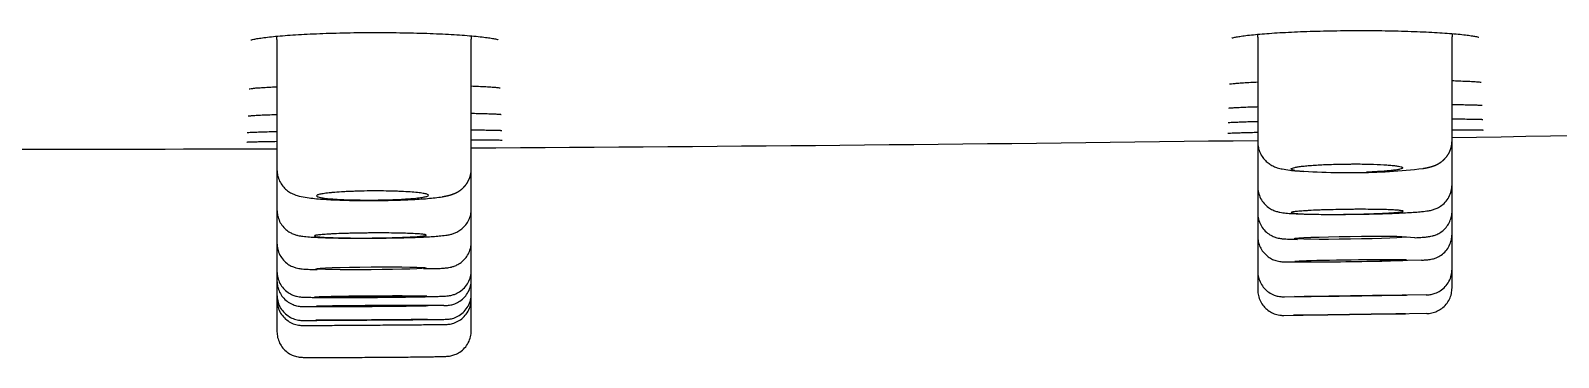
# Model space of a CAD drawing. Header units: millimetres. Extents: x 863 to 5283, y 810 to 2397.
# Drawn here: x 1633.314 to 1636.3, y 1466.092 to 1466.731 of the extents above; entities that cross this region are included whole.
import ezdxf

# ---------------------------------------------------------------- set-up
doc = ezdxf.new("R2010")
doc.units = ezdxf.units.MM
doc.layers.add('Wbudowane', color=175, linetype='Continuous')

# ---------------------------------------------------------------- blocks, each defined once
blk = doc.blocks.new('Z$W@#21058')
for p, q in [((17.6104, 160.8504), (17.6104, 160.5955)), ((17.9901, 160.5971), (17.9901, 160.8508)), ((19.5272, 160.8545), (19.5272, 160.6494)), ((19.907, 160.6522), (19.907, 160.8555)), ((19.5272, 160.6494), (19.5272, 160.5626)), ((19.907, 160.5661), (19.907, 160.6522)), ((17.6104, 160.5955), (17.6104, 160.5168)), ((17.9901, 160.5187), (17.9901, 160.5971)), ((19.5272, 160.5626), (19.5272, 160.511)), ((19.907, 160.5148), (19.907, 160.5661)), ((17.6104, 160.5168), (17.6104, 160.452)), ((17.9901, 160.4541), (17.9901, 160.5187)), ((19.5272, 160.511), (19.5272, 160.4657)), ((19.907, 160.5146), (19.907, 160.5148)), ((19.907, 160.4694), (19.907, 160.5145)), ((17.6104, 160.452), (17.6104, 160.3966)), ((17.9901, 160.3988), (17.9901, 160.4541)), ((19.5272, 160.4657), (19.5272, 160.397)), ((19.8346, 160.4625), (19.8175, 160.4638)), ((19.907, 160.4008), (19.907, 160.4694)), ((17.6104, 160.3966), (17.6104, 160.3781)), ((17.9901, 160.3799), (17.9901, 160.3988)), ((19.5272, 160.397), (19.5272, 160.3606)), ((19.588, 160.415), (19.6424, 160.4152)), ((19.8472, 160.4186), (19.7658, 160.4168)), ((19.907, 160.3643), (19.907, 160.4008)), ((17.6104, 160.3781), (17.6104, 160.3508)), ((17.9901, 160.3529), (17.9901, 160.3799)), ((19.907, 160.3643), (19.907, 160.3643)), ((17.6104, 160.3508), (17.6104, 160.3409)), ((17.6104, 160.3409), (17.6104, 160.2787)), ((17.9362, 160.3297), (17.8931, 160.33)), ((17.9901, 160.3429), (17.9901, 160.3529)), ((17.9901, 160.2805), (17.9901, 160.3429)), ((19.5793, 160.3469), (19.5994, 160.3472)), ((19.8563, 160.3506), (19.7832, 160.3492)), ((17.6632, 160.3279), (17.6871, 160.3282)), ((19.578, 160.3106), (19.5974, 160.3108)), ((19.8575, 160.3143), (19.7893, 160.3132))]:
    blk.add_line(p, q)
for centre, radius, start, end in [((17.511, 160.8504), 0.0994, 359.9936, 3.5775), ((18.0895, 160.8508), 0.0994, 176.2816, 180.0076), ((18.051, 160.8649), 0.0175, 237.2614, 240.0002), ((19.4278, 160.8545), 0.0994, 359.995, 3.372), ((20.0064, 160.8556), 0.0994, 176.4873, 180.0059), ((19.9681, 160.8698), 0.0176, 238.0096, 240.8231), ((16.9594, 349.0588), 188.4234, 270.896343, 271.363818), ((16.9594, 349.0588), 188.4234, 269.843022, 270.197949), ((16.9594, 349.0588), 188.4234, 270.313427, 270.780857), ((19.6993, 161.8324), 1.2425, 265.4164, 271.8644), ((19.7235, 161.6266), 1.0365, 269.7377, 277.023)]:
    blk.add_arc(centre, radius, start, end)
for centre, major_axis, ratio in [((19.7082, 160.4624), (0.1093, 0.0015), 0.025085), ((17.7942, 160.4026), (0.1076, 0.0008), 0.025351), ((17.7937, 160.3475), (0.1093, 0.0008), 0.013646), ((19.7087, 160.3487), (0.1093, 0.0015), 0.00652), ((17.7953, 160.3018), (0.1093, 0.0008), 0.0017), ((19.7067, 160.3123), (0.1093, 0.0015), 0.001773)]:
    blk.add_ellipse(centre, major_axis=major_axis, ratio=ratio)
for centre, major_axis, ratio, start_param, end_param in [((19.7095, 160.4173), (0.1095, 0.0015), 0.013794, 0.785181, 3.929148), ((19.7096, 160.4173), (-0.1093, -0.0015), 0.013602, 0.78521, 3.926802), ((17.7965, 160.329), (0.1093, 0.0008), 0.006386, 0.785351, 3.926944), ((17.7965, 160.329), (-0.1093, -0.0007), 0.007367, 0.785351, 3.926944)]:
    blk.add_ellipse(centre, major_axis=major_axis, ratio=ratio, start_param=start_param, end_param=end_param)
for points, knots in [([(19.4766, 160.8529), (19.4766, 160.8529), (19.4773, 160.8532), (19.4806, 160.8541), (19.4874, 160.8555), (19.4976, 160.8571), (19.5107, 160.8587), (19.5265, 160.8603), (19.5447, 160.8618), (19.565, 160.8632), (19.5872, 160.8644), (19.6109, 160.8655), (19.636, 160.8664), (19.662, 160.867), (19.6887, 160.8675), (19.7157, 160.8677), (19.7428, 160.8677), (19.7696, 160.8674), (19.7958, 160.867), (19.821, 160.8663), (19.845, 160.8654), (19.8675, 160.8643), (19.8881, 160.8631), (19.9067, 160.8617), (19.923, 160.8603), (19.9366, 160.8587), (19.9473, 160.8572), (19.9549, 160.8558), (19.9577, 160.855), (19.9587, 160.8547)], [0, 0, 0, 0, 0.016585, 0.046648, 0.081277, 0.118213, 0.156185, 0.19462, 0.2334, 0.272304, 0.311296, 0.350268, 0.389383, 0.428416, 0.467489, 0.506577, 0.545625, 0.584686, 0.623774, 0.662845, 0.701803, 0.740853, 0.779775, 0.818566, 0.857159, 0.895286, 0.932607, 0.968077, 1, 1, 1, 1]), ([(17.5598, 160.849), (17.5598, 160.849), (17.5608, 160.8495), (17.5652, 160.8506), (17.5732, 160.8522), (17.5846, 160.8539), (17.5991, 160.8555), (17.6163, 160.8572), (17.6359, 160.8587), (17.6577, 160.86), (17.6814, 160.8612), (17.7065, 160.8622), (17.7329, 160.863), (17.7602, 160.8635), (17.7879, 160.8638), (17.8158, 160.8638), (17.8436, 160.8636), (17.8708, 160.8631), (17.8971, 160.8624), (17.9222, 160.8615), (17.9458, 160.8604), (17.9674, 160.859), (17.987, 160.8576), (18.004, 160.856), (18.0184, 160.8543), (18.0295, 160.8527), (18.0375, 160.8512), (18.0405, 160.8504), (18.0414, 160.85)], [0, 0, 0, 0, 0.023077, 0.055264, 0.091746, 0.130146, 0.169538, 0.209248, 0.249332, 0.2895, 0.32968, 0.369962, 0.41025, 0.450545, 0.490789, 0.53111, 0.571377, 0.611685, 0.651992, 0.692194, 0.732461, 0.772624, 0.812657, 0.852449, 0.891862, 0.930333, 0.966965, 1, 1, 1, 1]), ([(17.5558, 160.7536), (17.5558, 160.7536), (17.5559, 160.7536), (17.5574, 160.7539), (17.5626, 160.7546), (17.5713, 160.7555), (17.5832, 160.7563), (17.5966, 160.7571), (17.6062, 160.7576), (17.6104, 160.7578)], [0, 0, 0, 0, 0.0042478, 0.136892, 0.3039807, 0.4863131, 0.6747588, 0.8658183, 1, 1, 1, 1]), ([(17.9901, 160.7592), (17.9951, 160.7591), (18.0054, 160.7586), (18.0193, 160.7579), (18.0311, 160.7572), (18.0399, 160.7564), (18.0434, 160.7559), (18.0447, 160.7557)], [0, 0, 0, 0, 0.17699, 0.393787, 0.607328, 0.815028, 1, 1, 1, 1]), ([(18.0447, 160.7557), (18.0448, 160.7557), (18.0449, 160.7557), (18.0451, 160.7557), (18.0454, 160.7556), (18.0456, 160.7556), (18.0457, 160.7556), (18.0459, 160.7555), (18.046, 160.7555), (18.0461, 160.7555), (18.0462, 160.7555), (18.0463, 160.7554), (18.0463, 160.7554), (18.0464, 160.7554), (18.0464, 160.7554), (18.0464, 160.7554), (18.0464, 160.7554)], [0, 0, 0, 0, 0.057603, 0.14551, 0.231987, 0.316796, 0.399862, 0.481114, 0.560486, 0.637915, 0.713345, 0.786731, 0.858034, 0.927228, 0.994295, 1, 1, 1, 1]), ([(19.4725, 160.763), (19.4725, 160.763), (19.4738, 160.7633), (19.4787, 160.7639), (19.4872, 160.7647), (19.4989, 160.7656), (19.5125, 160.7664), (19.5226, 160.7668), (19.5272, 160.7671)], [0, 0, 0, 0, 0.124713, 0.29005, 0.471801, 0.65981, 0.850404, 1, 1, 1, 1]), ([(19.907, 160.7697), (19.9117, 160.7696), (19.922, 160.7692), (19.9359, 160.7686), (19.948, 160.768), (19.957, 160.7673), (19.9607, 160.7669), (19.9621, 160.7667)], [0, 0, 0, 0, 0.169486, 0.386112, 0.599749, 0.808444, 1, 1, 1, 1]), ([(19.9621, 160.7667), (19.9622, 160.7667), (19.9623, 160.7667), (19.9626, 160.7666), (19.9628, 160.7666), (19.963, 160.7666), (19.9632, 160.7665), (19.9634, 160.7665), (19.9635, 160.7665), (19.9636, 160.7665), (19.9637, 160.7665), (19.9638, 160.7664), (19.9639, 160.7664), (19.9639, 160.7664), (19.9639, 160.7664), (19.9639, 160.7664), (19.9639, 160.7664)], [0, 0, 0, 0, 0.054816, 0.139825, 0.223496, 0.305595, 0.386042, 0.46476, 0.541674, 0.616715, 0.689818, 0.760927, 0.829994, 0.896983, 0.961868, 1, 1, 1, 1]), ([(19.4705, 160.7159), (19.4705, 160.7159), (19.4711, 160.716), (19.4741, 160.7164), (19.4808, 160.7168), (19.4908, 160.7174), (19.5036, 160.718), (19.5162, 160.7184), (19.5246, 160.7187), (19.5272, 160.7188)], [0, 0, 0, 0, 0.060237, 0.208984, 0.379483, 0.556977, 0.73713, 0.918127, 1, 1, 1, 1]), ([(19.907, 160.723), (19.9121, 160.7229), (19.9226, 160.7228), (19.9367, 160.7226), (19.9488, 160.7223), (19.958, 160.722), (19.9618, 160.7218), (19.9635, 160.7217)], [0, 0, 0, 0, 0.180561, 0.392312, 0.602083, 0.809045, 1, 1, 1, 1]), ([(19.9635, 160.7217), (19.9635, 160.7216), (19.9637, 160.7216), (19.964, 160.7216), (19.9643, 160.7216), (19.9646, 160.7216), (19.9648, 160.7216), (19.965, 160.7215), (19.9652, 160.7215), (19.9654, 160.7215), (19.9656, 160.7215), (19.9657, 160.7215), (19.9658, 160.7215), (19.9659, 160.7214), (19.966, 160.7214), (19.966, 160.7214), (19.9661, 160.7214), (19.9661, 160.7214), (19.9661, 160.7214)], [0, 0, 0, 0, 0.044175, 0.117748, 0.190417, 0.26199, 0.332379, 0.401492, 0.469233, 0.535503, 0.600202, 0.663229, 0.724491, 0.783897, 0.841368, 0.896837, 0.950251, 1, 1, 1, 1]), ([(17.5539, 160.7006), (17.5539, 160.7006), (17.5548, 160.7007), (17.5588, 160.7011), (17.5667, 160.7017), (17.5779, 160.7023), (17.592, 160.7029), (17.6036, 160.7033), (17.61, 160.7035), (17.6104, 160.7035)], [0, 0, 0, 0, 0.090748, 0.250992, 0.42943, 0.614192, 0.801261, 0.988885, 1, 1, 1, 1]), ([(17.9901, 160.7058), (17.9944, 160.7058), (18.0043, 160.7056), (18.0183, 160.7052), (18.0308, 160.7048), (18.0404, 160.7043), (18.0444, 160.7041), (18.0461, 160.7039)], [0, 0, 0, 0, 0.150978, 0.369953, 0.586709, 0.800162, 1, 1, 1, 1]), ([(18.0461, 160.7039), (18.0461, 160.7039), (18.0463, 160.7039), (18.0466, 160.7039), (18.0468, 160.7038), (18.0471, 160.7038), (18.0473, 160.7038), (18.0475, 160.7038), (18.0477, 160.7037), (18.0479, 160.7037), (18.048, 160.7037), (18.0482, 160.7037), (18.0483, 160.7037), (18.0483, 160.7037), (18.0484, 160.7036), (18.0484, 160.7036), (18.0484, 160.7036), (18.0484, 160.7036), (18.0484, 160.7036)], [0, 0, 0, 0, 0.0467492, 0.1231415, 0.198513, 0.2726564, 0.3454843, 0.4169066, 0.4868309, 0.5551644, 0.6218157, 0.686697, 0.7497263, 0.81083, 0.8699453, 0.927022, 0.9820246, 1, 1, 1, 1]), ([(19.4694, 160.6877), (19.4694, 160.6877), (19.4698, 160.6877), (19.4723, 160.688), (19.4785, 160.6883), (19.488, 160.6887), (19.5004, 160.6892), (19.5138, 160.6896), (19.5233, 160.6899), (19.5272, 160.69)], [0, 0, 0, 0, 0.0397804, 0.1836325, 0.3522362, 0.5274606, 0.7049298, 0.8832276, 1, 1, 1, 1]), ([(19.907, 160.6947), (19.9117, 160.6947), (19.922, 160.6947), (19.9361, 160.6946), (19.9484, 160.6945), (19.9581, 160.6943), (19.9622, 160.6941), (19.964, 160.694)], [0, 0, 0, 0, 0.166236, 0.379355, 0.59078, 0.800366, 1, 1, 1, 1]), ([(19.964, 160.694), (19.964, 160.694), (19.9642, 160.694), (19.9645, 160.694), (19.9648, 160.694), (19.9651, 160.694), (19.9654, 160.694), (19.9657, 160.6939), (19.9659, 160.6939), (19.9661, 160.6939), (19.9663, 160.6939), (19.9665, 160.6939), (19.9666, 160.6939), (19.9667, 160.6939), (19.9668, 160.6939), (19.9669, 160.6939), (19.967, 160.6938), (19.967, 160.6938), (19.967, 160.6938), (19.967, 160.6938), (19.967, 160.6938)], [0, 0, 0, 0, 0.040086, 0.108981, 0.177172, 0.244498, 0.31088, 0.376228, 0.440446, 0.503428, 0.565065, 0.625242, 0.683842, 0.740749, 0.795853, 0.849052, 0.900256, 0.949393, 0.996412, 1, 1, 1, 1]), ([(17.5524, 160.6682), (17.5524, 160.6682), (17.5528, 160.6682), (17.5552, 160.6684), (17.5614, 160.6688), (17.5709, 160.6692), (17.5833, 160.6696), (17.5968, 160.6699), (17.6064, 160.6702), (17.6104, 160.6703)], [0, 0, 0, 0, 0.036989, 0.179963, 0.348392, 0.52391, 0.7018, 0.880553, 1, 1, 1, 1]), ([(17.9901, 160.6734), (17.995, 160.6733), (18.0055, 160.6733), (18.0196, 160.6731), (18.0319, 160.6729), (18.0412, 160.6727), (18.0452, 160.6725), (18.0469, 160.6725)], [0, 0, 0, 0, 0.172284, 0.386537, 0.599145, 0.80979, 1, 1, 1, 1]), ([(18.0469, 160.6725), (18.047, 160.6725), (18.0472, 160.6724), (18.0475, 160.6724), (18.0478, 160.6724), (18.0481, 160.6724), (18.0484, 160.6724), (18.0486, 160.6724), (18.0489, 160.6723), (18.0491, 160.6723), (18.0493, 160.6723), (18.0494, 160.6723), (18.0496, 160.6723), (18.0497, 160.6723), (18.0498, 160.6723), (18.0499, 160.6723), (18.0499, 160.6723), (18.05, 160.6723), (18.05, 160.6723), (18.05, 160.6723), (18.05, 160.6723)], [0, 0, 0, 0, 0.039766, 0.108257, 0.176058, 0.243015, 0.309045, 0.374062, 0.437969, 0.500662, 0.562032, 0.621961, 0.680335, 0.737034, 0.791947, 0.844968, 0.896008, 0.944989, 0.991857, 1, 1, 1, 1]), ([(19.4686, 160.6669), (19.4686, 160.6669), (19.4689, 160.6669), (19.4712, 160.6671), (19.4772, 160.6673), (19.4864, 160.6677), (19.4987, 160.668), (19.5125, 160.6684), (19.5226, 160.6686), (19.5272, 160.6687)], [0, 0, 0, 0, 0.0301169, 0.1723904, 0.3398148, 0.5133733, 0.6887651, 0.8648678, 1, 1, 1, 1]), ([(19.907, 160.6734), (19.9116, 160.6735), (19.9219, 160.6735), (19.936, 160.6735), (19.9485, 160.6734), (19.9584, 160.6734), (19.9625, 160.6733), (19.9644, 160.6732)], [0, 0, 0, 0, 0.161424, 0.375465, 0.588229, 0.799892, 1, 1, 1, 1]), ([(19.9644, 160.6732), (19.9645, 160.6732), (19.9647, 160.6732), (19.965, 160.6732), (19.9653, 160.6732), (19.9657, 160.6732), (19.966, 160.6732), (19.9663, 160.6732), (19.9665, 160.6732), (19.9668, 160.6732), (19.967, 160.6732), (19.9672, 160.6732), (19.9674, 160.6731), (19.9675, 160.6731), (19.9676, 160.6731), (19.9678, 160.6731), (19.9678, 160.6731), (19.9679, 160.6731), (19.9679, 160.6731), (19.968, 160.6731), (19.968, 160.6731), (19.968, 160.6731)], [0, 0, 0, 0, 0.035839, 0.099497, 0.162665, 0.225232, 0.287132, 0.348291, 0.408623, 0.468031, 0.526407, 0.583632, 0.639574, 0.694094, 0.747049, 0.798292, 0.847683, 0.895091, 0.940406, 0.979142, 1, 1, 1, 1]), ([(17.5512, 160.6495), (17.5512, 160.6495), (17.5515, 160.6496), (17.5534, 160.6497), (17.5592, 160.6499), (17.5682, 160.6502), (17.5803, 160.6504), (17.5944, 160.6507), (17.6051, 160.6509), (17.6104, 160.651)], [0, 0, 0, 0, 0.020126, 0.158688, 0.325593, 0.498368, 0.672937, 0.848208, 1, 1, 1, 1]), ([(17.9901, 160.654), (17.9946, 160.654), (18.0048, 160.654), (18.0189, 160.6539), (18.0315, 160.6538), (18.0413, 160.6537), (18.0454, 160.6536), (18.0473, 160.6535)], [0, 0, 0, 0, 0.157649, 0.373346, 0.587718, 0.800962, 1, 1, 1, 1]), ([(18.0473, 160.6535), (18.0474, 160.6535), (18.0476, 160.6535), (18.0479, 160.6535), (18.0482, 160.6535), (18.0486, 160.6535), (18.0489, 160.6535), (18.0492, 160.6535), (18.0494, 160.6535), (18.0497, 160.6535), (18.0499, 160.6534), (18.0501, 160.6534), (18.0502, 160.6534), (18.0504, 160.6534), (18.0505, 160.6534), (18.0506, 160.6534), (18.0507, 160.6534), (18.0508, 160.6534), (18.0508, 160.6534), (18.0508, 160.6534), (18.0508, 160.6534), (18.0508, 160.6534)], [0, 0, 0, 0, 0.0359663, 0.0997882, 0.1631147, 0.2258319, 0.2878741, 0.3491661, 0.4096219, 0.4691443, 0.5276246, 0.5849428, 0.6409685, 0.6955634, 0.7485838, 0.7998857, 0.8493298, 0.8967886, 0.9421522, 0.9809384, 1, 1, 1, 1]), ([(19.5272, 160.6494), (19.5273, 160.6454), (19.528, 160.6388), (19.5315, 160.6281), (19.5368, 160.6191), (19.5437, 160.6115), (19.5511, 160.6059), (19.5587, 160.6018), (19.5668, 160.5988), (19.5768, 160.5964), (19.5882, 160.5946), (19.6027, 160.5932), (19.6113, 160.5925), (19.6166, 160.5922)], [0, 0, 0, 0, 0.068645, 0.136683, 0.204336, 0.270572, 0.334118, 0.396475, 0.468721, 0.580916, 0.75153, 0.880639, 1, 1, 1, 1]), ([(19.8502, 160.5979), (19.8504, 160.5979), (19.8509, 160.598), (19.852, 160.5982), (19.8532, 160.5984), (19.8545, 160.5986), (19.8558, 160.5989), (19.8572, 160.5991), (19.8586, 160.5994), (19.86, 160.5997), (19.8612, 160.6), (19.8624, 160.6003), (19.8634, 160.6006), (19.8644, 160.6008), (19.8652, 160.6011), (19.866, 160.6013), (19.8668, 160.6015), (19.8675, 160.6017), (19.8683, 160.602), (19.8689, 160.6022), (19.8696, 160.6024), (19.8703, 160.6027), (19.8711, 160.6029), (19.8718, 160.6032), (19.8725, 160.6035), (19.8731, 160.6037), (19.8738, 160.604), (19.8745, 160.6043), (19.8751, 160.6046), (19.8757, 160.6048), (19.8763, 160.6051), (19.8768, 160.6054), (19.8774, 160.6057), (19.8781, 160.606), (19.8787, 160.6063), (19.8794, 160.6067), (19.88, 160.607), (19.8807, 160.6074), (19.8813, 160.6078), (19.882, 160.6082), (19.8826, 160.6086), (19.8833, 160.609), (19.8839, 160.6094), (19.8846, 160.6099), (19.8852, 160.6103), (19.8859, 160.6108), (19.8865, 160.6113), (19.8872, 160.6118), (19.8878, 160.6123), (19.8885, 160.6129), (19.8891, 160.6134), (19.8898, 160.614), (19.8904, 160.6146), (19.8911, 160.6152), (19.8917, 160.6158), (19.8923, 160.6164), (19.893, 160.6171), (19.8936, 160.6177), (19.8942, 160.6184), (19.8948, 160.6191), (19.8954, 160.6198), (19.896, 160.6205), (19.8965, 160.6213), (19.8971, 160.622), (19.8977, 160.6228), (19.8982, 160.6236), (19.8987, 160.6244), (19.8992, 160.6252), (19.8997, 160.626), (19.9002, 160.6268), (19.9007, 160.6277), (19.9011, 160.6285), (19.9016, 160.6294), (19.902, 160.6302), (19.9024, 160.6311), (19.9028, 160.632), (19.9032, 160.6329), (19.9035, 160.6338), (19.9039, 160.6347), (19.9042, 160.6356), (19.9045, 160.6365), (19.9048, 160.6374), (19.9051, 160.6383), (19.9053, 160.6393), (19.9056, 160.6402), (19.9058, 160.6412), (19.906, 160.6421), (19.9062, 160.643), (19.9063, 160.644), (19.9065, 160.6449), (19.9066, 160.6459), (19.9067, 160.6469), (19.9068, 160.6478), (19.9069, 160.6488), (19.9069, 160.6497), (19.907, 160.6507), (19.907, 160.6515), (19.907, 160.652), (19.907, 160.6522)], [0, 0, 0, 0, 0.007981, 0.028382, 0.049226, 0.070933, 0.093708, 0.117783, 0.143282, 0.16707, 0.188634, 0.208077, 0.225769, 0.242041, 0.257153, 0.269759, 0.282837, 0.29492, 0.306447, 0.317492, 0.328113, 0.339498, 0.350466, 0.361048, 0.371296, 0.38125, 0.390948, 0.400422, 0.4097, 0.418807, 0.425408, 0.432083, 0.441023, 0.449855, 0.458563, 0.467166, 0.47568, 0.484123, 0.492507, 0.500847, 0.509154, 0.517438, 0.525711, 0.533979, 0.542251, 0.550532, 0.558828, 0.567144, 0.575484, 0.583852, 0.592251, 0.600682, 0.609146, 0.617645, 0.626177, 0.634741, 0.643337, 0.651932, 0.660763, 0.669496, 0.67825, 0.687024, 0.695816, 0.704623, 0.713443, 0.722273, 0.73111, 0.739954, 0.748802, 0.757652, 0.766503, 0.775354, 0.784204, 0.793052, 0.801896, 0.810737, 0.819573, 0.828404, 0.83723, 0.84605, 0.854864, 0.863672, 0.872474, 0.881268, 0.890056, 0.898838, 0.907613, 0.916381, 0.925142, 0.933897, 0.942645, 0.951387, 0.960122, 0.968851, 0.977573, 0.98629, 0.995, 1, 1, 1, 1]), ([(19.6, 160.5939), (19.596, 160.5946), (19.5936, 160.5954), (19.5925, 160.5964), (19.5924, 160.5966), (19.5924, 160.5971), (19.5925, 160.5973), (19.593, 160.5979), (19.5938, 160.5983), (19.5961, 160.5992), (19.5976, 160.5996), (19.6015, 160.6004), (19.6037, 160.6008), (19.6077, 160.6014), (19.6091, 160.6016), (19.6121, 160.602), (19.6136, 160.6022), (19.6186, 160.6027), (19.6258, 160.6035), (19.6341, 160.6041), (19.6408, 160.6045), (19.643, 160.6047), (19.6477, 160.6049), (19.65, 160.6051), (19.6572, 160.6054), (19.6622, 160.6056), (19.6724, 160.606), (19.6777, 160.6062), (19.6884, 160.6064), (19.6937, 160.6065), (19.7018, 160.6066), (19.7045, 160.6066), (19.7099, 160.6066), (19.7126, 160.6067), (19.7261, 160.6067), (19.7364, 160.6065), (19.7563, 160.606), (19.7654, 160.6056), (19.7756, 160.605), (19.7776, 160.6049), (19.7814, 160.6046), (19.7832, 160.6045), (19.7885, 160.6041), (19.7916, 160.6038), (19.7973, 160.6031), (19.7999, 160.6027), (19.8042, 160.602), (19.806, 160.6016), (19.808, 160.6011), (19.8086, 160.6009), (19.8097, 160.6005), (19.8101, 160.6003), (19.811, 160.5996), (19.8114, 160.5988), (19.8103, 160.598), (19.8083, 160.5972), (19.807, 160.5967), (19.8035, 160.5959), (19.8014, 160.5955), (19.7965, 160.5948), (19.7936, 160.5944), (19.7873, 160.5937), (19.7839, 160.5933), (19.7782, 160.5928), (19.7763, 160.5927), (19.7722, 160.5923), (19.7701, 160.5922), (19.7594, 160.5915), (19.75, 160.591), (19.7397, 160.5906)], [0, 0, 0, 0, 0.0625, 0.0625, 0.078125, 0.078125, 0.09375, 0.09375, 0.125, 0.125, 0.15625, 0.15625, 0.1875, 0.1875, 0.203125, 0.203125, 0.21875, 0.21875, 0.25, 0.28125, 0.28125, 0.296875, 0.296875, 0.3125, 0.3125, 0.34375, 0.34375, 0.375, 0.375, 0.40625, 0.40625, 0.421875, 0.421875, 0.4375, 0.4375, 0.5, 0.5, 0.5625, 0.5625, 0.578125, 0.578125, 0.59375, 0.59375, 0.625, 0.625, 0.65625, 0.65625, 0.6875, 0.6875, 0.703125, 0.703125, 0.71875, 0.71875, 0.75, 0.78125, 0.78125, 0.8125, 0.8125, 0.84375, 0.84375, 0.875, 0.875, 0.90625, 0.90625, 0.921875, 0.921875, 0.9375, 0.9375, 1, 1, 1, 1]), ([(17.6104, 160.5955), (17.6104, 160.5913), (17.6113, 160.5842), (17.6152, 160.5727), (17.6214, 160.5633), (17.6291, 160.5555), (17.6373, 160.5501), (17.646, 160.5461), (17.6564, 160.543), (17.6681, 160.5409), (17.6832, 160.5391), (17.6987, 160.5378), (17.7153, 160.5368), (17.7332, 160.536), (17.7521, 160.5355), (17.7718, 160.5352), (17.792, 160.5351), (17.8124, 160.5352), (17.8325, 160.5356), (17.8521, 160.5361), (17.8708, 160.5369), (17.8885, 160.5379), (17.9047, 160.5391), (17.9204, 160.5407), (17.9286, 160.5418), (17.9334, 160.5426)], [0, 0, 0, 0, 0.027353, 0.055113, 0.082676, 0.109486, 0.135275, 0.162729, 0.199635, 0.268336, 0.323079, 0.373284, 0.421875, 0.469499, 0.516635, 0.563558, 0.610241, 0.656976, 0.703708, 0.750605, 0.797804, 0.84545, 0.893999, 0.944408, 1, 1, 1, 1]), ([(17.9334, 160.5426), (17.9336, 160.5426), (17.9342, 160.5427), (17.9352, 160.5429), (17.9365, 160.5431), (17.9378, 160.5434), (17.9392, 160.5437), (17.9406, 160.5439), (17.942, 160.5442), (17.9434, 160.5446), (17.9446, 160.5448), (17.9457, 160.5451), (17.9467, 160.5454), (17.9477, 160.5456), (17.9485, 160.5459), (17.9493, 160.5461), (17.9501, 160.5463), (17.9508, 160.5466), (17.9515, 160.5468), (17.9522, 160.547), (17.9529, 160.5473), (17.9536, 160.5475), (17.9544, 160.5478), (17.9551, 160.5481), (17.9558, 160.5483), (17.9565, 160.5486), (17.9571, 160.5489), (17.9578, 160.5492), (17.9585, 160.5495), (17.9591, 160.5498), (17.9597, 160.55), (17.9603, 160.5503), (17.9609, 160.5506), (17.9616, 160.551), (17.9622, 160.5513), (17.9629, 160.5517), (17.9635, 160.5521), (17.9642, 160.5525), (17.9649, 160.5528), (17.9655, 160.5532), (17.9662, 160.5537), (17.9668, 160.5541), (17.9675, 160.5545), (17.9681, 160.555), (17.9688, 160.5555), (17.9695, 160.556), (17.9701, 160.5565), (17.9708, 160.557), (17.9714, 160.5575), (17.9721, 160.5581), (17.9727, 160.5586), (17.9733, 160.5592), (17.974, 160.5598), (17.9746, 160.5604), (17.9753, 160.561), (17.9759, 160.5617), (17.9765, 160.5623), (17.9771, 160.563), (17.9777, 160.5637), (17.9783, 160.5644), (17.9789, 160.5651), (17.9795, 160.5658), (17.98, 160.5666), (17.9806, 160.5673), (17.9811, 160.5681), (17.9817, 160.5689), (17.9822, 160.5697), (17.9827, 160.5705), (17.9832, 160.5713), (17.9836, 160.5722), (17.9841, 160.573), (17.9846, 160.5739), (17.985, 160.5747), (17.9854, 160.5756), (17.9858, 160.5765), (17.9862, 160.5774), (17.9865, 160.5783), (17.9869, 160.5792), (17.9872, 160.5801), (17.9875, 160.581), (17.9878, 160.5819), (17.9881, 160.5828), (17.9884, 160.5838), (17.9886, 160.5847), (17.9888, 160.5856), (17.989, 160.5866), (17.9892, 160.5875), (17.9894, 160.5885), (17.9896, 160.5894), (17.9897, 160.5904), (17.9898, 160.5913), (17.9899, 160.5923), (17.99, 160.5932), (17.9901, 160.5942), (17.9901, 160.5952), (17.9901, 160.5961), (17.9901, 160.5968), (17.9901, 160.5971), (17.9901, 160.5971)], [0, 0, 0, 0, 0.00802, 0.028739, 0.049923, 0.072005, 0.095177, 0.119623, 0.145322, 0.168325, 0.189231, 0.208214, 0.225598, 0.241668, 0.256654, 0.269102, 0.280698, 0.292756, 0.304382, 0.315532, 0.326266, 0.33777, 0.348862, 0.359574, 0.369955, 0.380045, 0.38988, 0.399493, 0.40891, 0.418157, 0.425461, 0.432795, 0.441886, 0.45086, 0.45971, 0.468453, 0.477108, 0.485688, 0.494209, 0.502683, 0.511122, 0.519536, 0.527934, 0.536326, 0.544719, 0.553116, 0.561524, 0.569949, 0.578393, 0.586861, 0.595355, 0.603877, 0.612428, 0.621008, 0.629617, 0.638254, 0.646919, 0.655609, 0.664164, 0.672951, 0.681761, 0.690589, 0.699433, 0.708289, 0.717155, 0.726031, 0.734912, 0.743798, 0.752687, 0.761578, 0.770469, 0.779359, 0.788246, 0.797131, 0.806013, 0.81489, 0.823762, 0.832629, 0.84149, 0.850346, 0.859195, 0.868037, 0.876873, 0.885702, 0.894525, 0.903341, 0.91215, 0.920952, 0.929748, 0.938537, 0.94732, 0.956096, 0.964865, 0.973629, 0.982386, 0.991137, 0.999882, 1, 1, 1, 1]), ([(17.6878, 160.5443), (17.6878, 160.5449), (17.6885, 160.5454), (17.6906, 160.5463), (17.6914, 160.5466), (17.6935, 160.5472), (17.6947, 160.5475), (17.6988, 160.5483), (17.7022, 160.5488), (17.7081, 160.5496), (17.7102, 160.5499), (17.7148, 160.5504), (17.7172, 160.5506), (17.7248, 160.5513), (17.7303, 160.5517), (17.7392, 160.5522), (17.7423, 160.5524), (17.7486, 160.5527), (17.7551, 160.553), (17.7618, 160.5532), (17.7686, 160.5534), (17.7722, 160.5535), (17.7828, 160.5538), (17.7899, 160.5539), (17.8006, 160.5539), (17.8042, 160.5539), (17.8113, 160.5539), (17.8149, 160.5539), (17.8255, 160.5538), (17.8323, 160.5536), (17.8422, 160.5533), (17.8455, 160.5532), (17.8518, 160.553), (17.8549, 160.5528), (17.8638, 160.5524), (17.8693, 160.552), (17.8795, 160.5513), (17.8841, 160.5508), (17.89, 160.5501), (17.8918, 160.5499), (17.8952, 160.5494), (17.8968, 160.5491), (17.9009, 160.5483), (17.9029, 160.5478), (17.9057, 160.5467), (17.9065, 160.5461), (17.9065, 160.5449), (17.9058, 160.5444), (17.9037, 160.5435), (17.9028, 160.5432), (17.9008, 160.5427), (17.8984, 160.5421), (17.8953, 160.5416), (17.892, 160.541), (17.8901, 160.5408), (17.8841, 160.54), (17.8796, 160.5396), (17.8721, 160.5389), (17.8694, 160.5387), (17.8639, 160.5383), (17.861, 160.5382), (17.8521, 160.5376), (17.8458, 160.5373), (17.8359, 160.5369), (17.8325, 160.5368), (17.8256, 160.5366), (17.8221, 160.5365), (17.8116, 160.5363), (17.8045, 160.5362), (17.7937, 160.5361), (17.7901, 160.5361), (17.7829, 160.5361), (17.7759, 160.5362), (17.7689, 160.5363), (17.7621, 160.5364), (17.7587, 160.5365), (17.7487, 160.5367), (17.7424, 160.537), (17.7305, 160.5375), (17.7249, 160.5379), (17.7148, 160.5386), (17.7102, 160.539), (17.7043, 160.5397), (17.7024, 160.5399), (17.699, 160.5404), (17.6975, 160.5407), (17.6934, 160.5414), (17.6913, 160.542), (17.6885, 160.5431), (17.6878, 160.5437), (17.6878, 160.5443)], [0, 0, 0, 0, 0.03125, 0.03125, 0.046875, 0.046875, 0.0625, 0.0625, 0.09375, 0.09375, 0.109375, 0.109375, 0.125, 0.125, 0.15625, 0.15625, 0.171875, 0.171875, 0.1875, 0.203125, 0.203125, 0.21875, 0.21875, 0.25, 0.25, 0.265625, 0.265625, 0.28125, 0.28125, 0.3125, 0.3125, 0.328125, 0.328125, 0.34375, 0.34375, 0.375, 0.375, 0.40625, 0.40625, 0.421875, 0.421875, 0.4375, 0.4375, 0.46875, 0.46875, 0.5, 0.5, 0.53125, 0.53125, 0.546875, 0.546875, 0.5625, 0.578125, 0.578125, 0.59375, 0.59375, 0.625, 0.625, 0.640625, 0.640625, 0.65625, 0.65625, 0.6875, 0.6875, 0.703125, 0.703125, 0.71875, 0.71875, 0.75, 0.75, 0.765625, 0.765625, 0.78125, 0.796875, 0.796875, 0.8125, 0.8125, 0.84375, 0.84375, 0.875, 0.875, 0.90625, 0.90625, 0.921875, 0.921875, 0.9375, 0.9375, 0.96875, 0.96875, 1, 1, 1, 1]), ([(19.5272, 160.5626), (19.5272, 160.5583), (19.5282, 160.5509), (19.5324, 160.5391), (19.5393, 160.5293), (19.5477, 160.5216), (19.5564, 160.5166), (19.5646, 160.5136), (19.5732, 160.5117), (19.5819, 160.5106), (19.5945, 160.5097), (19.6074, 160.5091), (19.616, 160.5089), (19.6195, 160.5088)], [0, 0, 0, 0, 0.069723, 0.143274, 0.215489, 0.285523, 0.348721, 0.406906, 0.477817, 0.63118, 0.783473, 0.916425, 1, 1, 1, 1]), ([(19.685, 160.5081), (19.6909, 160.5081), (19.704, 160.5082), (19.7242, 160.5084), (19.7454, 160.5088), (19.766, 160.5093), (19.7856, 160.5099), (19.8038, 160.5106), (19.8205, 160.5115), (19.8352, 160.5124), (19.8491, 160.5136), (19.859, 160.5148), (19.8676, 160.5165), (19.8759, 160.5193), (19.885, 160.524), (19.8939, 160.5316), (19.9013, 160.5416), (19.9059, 160.5539), (19.907, 160.5616), (19.907, 160.5661)], [0, 0, 0, 0, 0.059119, 0.127674, 0.196175, 0.264929, 0.333815, 0.403114, 0.473051, 0.544628, 0.618997, 0.716213, 0.766833, 0.801635, 0.836516, 0.876329, 0.917927, 0.959353, 1, 1, 1, 1]), ([(17.6104, 160.5168), (17.6104, 160.5127), (17.6113, 160.5056), (17.6151, 160.4942), (17.6215, 160.4846), (17.6293, 160.4769), (17.6377, 160.4717), (17.6455, 160.4684), (17.6535, 160.4663), (17.6617, 160.4651), (17.6726, 160.464), (17.6863, 160.4632), (17.701, 160.4626), (17.7172, 160.4621), (17.7349, 160.4618), (17.7537, 160.4615), (17.7734, 160.4615), (17.7936, 160.4615), (17.814, 160.4617), (17.8341, 160.462), (17.8536, 160.4624), (17.872, 160.4629), (17.8893, 160.4635), (17.9048, 160.4642), (17.9193, 160.4651), (17.9266, 160.4657), (17.9307, 160.4661)], [0, 0, 0, 0, 0.025902, 0.053265, 0.080297, 0.106392, 0.130393, 0.152132, 0.176557, 0.222492, 0.285638, 0.336244, 0.384696, 0.43219, 0.479162, 0.525876, 0.572497, 0.618958, 0.665486, 0.711975, 0.758602, 0.805385, 0.852412, 0.900033, 0.948717, 1, 1, 1, 1]), ([(17.9307, 160.4661), (17.9356, 160.4666), (17.9411, 160.4673), (17.9494, 160.4688), (17.9564, 160.4709), (17.9641, 160.4743), (17.9722, 160.4797), (17.9798, 160.4876), (17.9858, 160.497), (17.9893, 160.508), (17.9902, 160.5148), (17.9901, 160.5187)], [0, 0, 0, 0, 0.227184, 0.361727, 0.446243, 0.526461, 0.614816, 0.711678, 0.81008, 0.907837, 1, 1, 1, 1]), ([(19.5272, 160.511), (19.5272, 160.5065), (19.5282, 160.4991), (19.5326, 160.4872), (19.5395, 160.4774), (19.5481, 160.4697), (19.5569, 160.4649), (19.5649, 160.4622), (19.5717, 160.4609), (19.5782, 160.4602), (19.5869, 160.4597), (19.5971, 160.4594), (19.6031, 160.4593), (19.6047, 160.4592)], [0, 0, 0, 0, 0.080557, 0.16208, 0.242622, 0.32108, 0.390551, 0.448051, 0.505969, 0.610536, 0.800006, 0.950121, 1, 1, 1, 1]), ([(19.8106, 160.5149), (19.8114, 160.5146), (19.8114, 160.5142), (19.8105, 160.5138), (19.81, 160.5136), (19.8086, 160.5133), (19.8078, 160.5131), (19.8047, 160.5127), (19.802, 160.5123), (19.7971, 160.5119), (19.7952, 160.5117), (19.7913, 160.5114), (19.7892, 160.5112), (19.7824, 160.5108), (19.7774, 160.5105), (19.7692, 160.5101), (19.7663, 160.51), (19.7603, 160.5097), (19.7543, 160.5095), (19.7478, 160.5093), (19.7412, 160.5091), (19.7379, 160.509), (19.7275, 160.5087), (19.7206, 160.5086), (19.7099, 160.5084), (19.7063, 160.5083), (19.6991, 160.5082), (19.6955, 160.5082), (19.6848, 160.5081), (19.6778, 160.5081), (19.6675, 160.5081), (19.6641, 160.5081), (19.6575, 160.5081), (19.6542, 160.5081), (19.6447, 160.5082), (19.6388, 160.5083), (19.6276, 160.5085), (19.6225, 160.5087), (19.6156, 160.5089), (19.6135, 160.509), (19.6094, 160.5092), (19.6076, 160.5094), (19.6024, 160.5097), (19.5996, 160.5099), (19.5954, 160.5105), (19.5939, 160.5108), (19.5924, 160.5114), (19.5924, 160.5117), (19.5933, 160.5122), (19.5938, 160.5123), (19.5952, 160.5127), (19.5969, 160.513), (19.5992, 160.5133), (19.6019, 160.5136), (19.6034, 160.5138), (19.6084, 160.5143), (19.6123, 160.5146), (19.6191, 160.5151), (19.6214, 160.5152), (19.6265, 160.5155), (19.6291, 160.5157), (19.6374, 160.5161), (19.6433, 160.5163), (19.6527, 160.5167), (19.6559, 160.5168), (19.6626, 160.517), (19.6659, 160.5171), (19.6761, 160.5173), (19.6831, 160.5175), (19.6939, 160.5177), (19.6975, 160.5177), (19.7046, 160.5178), (19.7117, 160.5179), (19.7188, 160.518), (19.7259, 160.518), (19.7294, 160.518), (19.7397, 160.518), (19.7463, 160.5179), (19.759, 160.5178), (19.7651, 160.5177), (19.7762, 160.5174), (19.7813, 160.5173), (19.7882, 160.517), (19.7903, 160.5169), (19.7944, 160.5167), (19.7962, 160.5166), (19.8013, 160.5162), (19.8041, 160.516), (19.8084, 160.5154), (19.8099, 160.5152), (19.8106, 160.5149)], [0, 0, 0, 0, 0.03125, 0.03125, 0.046875, 0.046875, 0.0625, 0.0625, 0.09375, 0.09375, 0.109375, 0.109375, 0.125, 0.125, 0.15625, 0.15625, 0.171875, 0.171875, 0.1875, 0.203125, 0.203125, 0.21875, 0.21875, 0.25, 0.25, 0.265625, 0.265625, 0.28125, 0.28125, 0.3125, 0.3125, 0.328125, 0.328125, 0.34375, 0.34375, 0.375, 0.375, 0.40625, 0.40625, 0.421875, 0.421875, 0.4375, 0.4375, 0.46875, 0.46875, 0.5, 0.5, 0.53125, 0.53125, 0.546875, 0.546875, 0.5625, 0.578125, 0.578125, 0.59375, 0.59375, 0.625, 0.625, 0.640625, 0.640625, 0.65625, 0.65625, 0.6875, 0.6875, 0.703125, 0.703125, 0.71875, 0.71875, 0.75, 0.75, 0.765625, 0.765625, 0.78125, 0.796875, 0.796875, 0.8125, 0.8125, 0.84375, 0.84375, 0.875, 0.875, 0.90625, 0.90625, 0.921875, 0.921875, 0.9375, 0.9375, 0.96875, 0.96875, 1, 1, 1, 1]), ([(19.8463, 160.4632), (19.8499, 160.4634), (19.8553, 160.4638), (19.8615, 160.4645), (19.8676, 160.4656), (19.874, 160.4674), (19.8816, 160.4709), (19.8898, 160.4765), (19.8973, 160.4845), (19.9029, 160.4939), (19.9063, 160.5045), (19.907, 160.511), (19.907, 160.5148)], [0, 0, 0, 0, 0.173466, 0.347556, 0.421991, 0.485028, 0.555493, 0.642158, 0.733856, 0.825312, 0.915918, 1, 1, 1, 1]), ([(17.6104, 160.452), (17.6104, 160.4476), (17.6114, 160.4402), (17.6157, 160.4283), (17.6226, 160.4186), (17.6312, 160.4108), (17.64, 160.406), (17.6479, 160.4032), (17.6548, 160.4019), (17.6613, 160.4012), (17.6701, 160.4007), (17.6807, 160.4003), (17.6872, 160.4001), (17.6892, 160.4001)], [0, 0, 0, 0, 0.078451, 0.158702, 0.23798, 0.315163, 0.384171, 0.440599, 0.49824, 0.605407, 0.790282, 0.937774, 1, 1, 1, 1]), ([(17.9016, 160.468), (17.9023, 160.4677), (17.9024, 160.4674), (17.9014, 160.4669), (17.9009, 160.4668), (17.8996, 160.4664), (17.8987, 160.4663), (17.8957, 160.4658), (17.893, 160.4655), (17.888, 160.465), (17.8862, 160.4649), (17.8822, 160.4646), (17.8801, 160.4644), (17.8734, 160.464), (17.8684, 160.4638), (17.8601, 160.4634), (17.8572, 160.4633), (17.8513, 160.4631), (17.8452, 160.4629), (17.8388, 160.4627), (17.8322, 160.4625), (17.8288, 160.4624), (17.8185, 160.4622), (17.8115, 160.4621), (17.8009, 160.462), (17.7973, 160.4619), (17.7901, 160.4619), (17.7865, 160.4619), (17.7758, 160.4618), (17.7688, 160.4618), (17.7585, 160.4619), (17.7551, 160.4619), (17.7484, 160.462), (17.7452, 160.462), (17.7357, 160.4622), (17.7297, 160.4623), (17.7185, 160.4626), (17.7134, 160.4628), (17.7066, 160.4631), (17.7044, 160.4632), (17.7004, 160.4635), (17.6985, 160.4636), (17.6934, 160.464), (17.6906, 160.4642), (17.6863, 160.4648), (17.6849, 160.4651), (17.6834, 160.4658), (17.6833, 160.4661), (17.6843, 160.4666), (17.6848, 160.4667), (17.6861, 160.4671), (17.6878, 160.4674), (17.6902, 160.4677), (17.6928, 160.468), (17.6943, 160.4682), (17.6994, 160.4687), (17.7033, 160.469), (17.71, 160.4694), (17.7124, 160.4695), (17.7174, 160.4698), (17.7201, 160.4699), (17.7283, 160.4703), (17.7342, 160.4705), (17.7436, 160.4708), (17.7469, 160.4709), (17.7535, 160.4711), (17.7569, 160.4712), (17.7671, 160.4714), (17.7741, 160.4715), (17.7848, 160.4716), (17.7884, 160.4717), (17.7956, 160.4717), (17.8027, 160.4718), (17.8098, 160.4718), (17.8168, 160.4717), (17.8203, 160.4717), (17.8307, 160.4717), (17.8373, 160.4716), (17.8499, 160.4714), (17.856, 160.4712), (17.8671, 160.4709), (17.8722, 160.4707), (17.8791, 160.4704), (17.8813, 160.4703), (17.8853, 160.47), (17.8872, 160.4699), (17.8923, 160.4695), (17.8951, 160.4692), (17.8994, 160.4686), (17.9008, 160.4683), (17.9016, 160.468)], [0, 0, 0, 0, 0.03125, 0.03125, 0.046875, 0.046875, 0.0625, 0.0625, 0.09375, 0.09375, 0.109375, 0.109375, 0.125, 0.125, 0.15625, 0.15625, 0.171875, 0.171875, 0.1875, 0.203125, 0.203125, 0.21875, 0.21875, 0.25, 0.25, 0.265625, 0.265625, 0.28125, 0.28125, 0.3125, 0.3125, 0.328125, 0.328125, 0.34375, 0.34375, 0.375, 0.375, 0.40625, 0.40625, 0.421875, 0.421875, 0.4375, 0.4375, 0.46875, 0.46875, 0.5, 0.5, 0.53125, 0.53125, 0.546875, 0.546875, 0.5625, 0.578125, 0.578125, 0.59375, 0.59375, 0.625, 0.625, 0.640625, 0.640625, 0.65625, 0.65625, 0.6875, 0.6875, 0.703125, 0.703125, 0.71875, 0.71875, 0.75, 0.75, 0.765625, 0.765625, 0.78125, 0.796875, 0.796875, 0.8125, 0.8125, 0.84375, 0.84375, 0.875, 0.875, 0.90625, 0.90625, 0.921875, 0.921875, 0.9375, 0.9375, 0.96875, 0.96875, 1, 1, 1, 1]), ([(17.9292, 160.4025), (17.9328, 160.4028), (17.9381, 160.4032), (17.9444, 160.4038), (17.9505, 160.4049), (17.9569, 160.4067), (17.9645, 160.4101), (17.9727, 160.4156), (17.9802, 160.4236), (17.986, 160.4329), (17.9894, 160.4437), (17.9901, 160.4502), (17.9901, 160.4541)], [0, 0, 0, 0, 0.173728, 0.345677, 0.419984, 0.48317, 0.553539, 0.639965, 0.731498, 0.822815, 0.913286, 1, 1, 1, 1]), ([(19.5272, 160.4657), (19.5272, 160.4617), (19.528, 160.4549), (19.5316, 160.444), (19.5375, 160.4346), (19.5452, 160.4267), (19.5537, 160.4211), (19.5617, 160.4178), (19.5683, 160.4163), (19.5734, 160.4156), (19.5779, 160.4153), (19.5827, 160.4151), (19.587, 160.415), (19.588, 160.415)], [0, 0, 0, 0, 0.089421, 0.181997, 0.273642, 0.363968, 0.451093, 0.525899, 0.580601, 0.635894, 0.735202, 0.94528, 1, 1, 1, 1]), ([(19.8346, 160.4625), (19.8347, 160.4625), (19.839, 160.4627), (19.8425, 160.4629), (19.8463, 160.4632)], [0, 0, 0, 0, 0.018708, 1, 1, 1, 1]), ([(19.8472, 160.4186), (19.8485, 160.4186), (19.8533, 160.4189), (19.8581, 160.4192), (19.8629, 160.4197), (19.869, 160.4207), (19.877, 160.4233), (19.8862, 160.4283), (19.8951, 160.4364), (19.902, 160.4464), (19.9061, 160.458), (19.907, 160.4652), (19.907, 160.4694)], [0, 0, 0, 0, 0.077578, 0.293277, 0.38607, 0.445399, 0.512765, 0.604107, 0.705642, 0.806382, 0.905943, 1, 1, 1, 1]), ([(17.6104, 160.3966), (17.6104, 160.3922), (17.6114, 160.3847), (17.6158, 160.3729), (17.6227, 160.3631), (17.6315, 160.3553), (17.6405, 160.3504), (17.6486, 160.3478), (17.6548, 160.3468), (17.66, 160.3463), (17.6657, 160.3461), (17.6759, 160.3459), (17.6878, 160.3457), (17.702, 160.3456), (17.7182, 160.3455), (17.7361, 160.3455), (17.7553, 160.3456), (17.7755, 160.3456), (17.7963, 160.3458), (17.8171, 160.3459), (17.8376, 160.3461), (17.8573, 160.3464), (17.8758, 160.3467), (17.8927, 160.347), (17.9077, 160.3473), (17.9206, 160.3476), (17.9315, 160.348), (17.9392, 160.3483), (17.9437, 160.3487), (17.95, 160.3495), (17.9582, 160.3518), (17.9676, 160.3564), (17.9771, 160.3643), (17.9845, 160.3744), (17.9891, 160.3866), (17.9901, 160.3942), (17.9901, 160.3988)], [0, 0, 0, 0, 0.021459, 0.042939, 0.064171, 0.084988, 0.104348, 0.11884, 0.131064, 0.148946, 0.195475, 0.235179, 0.272782, 0.309781, 0.346582, 0.383251, 0.419884, 0.456395, 0.492991, 0.529539, 0.566091, 0.602675, 0.639304, 0.676044, 0.712895, 0.750143, 0.788269, 0.831779, 0.864037, 0.877723, 0.89189, 0.911497, 0.93383, 0.956229, 0.978351, 1, 1, 1, 1]), ([(17.8968, 160.4025), (17.9004, 160.4025), (17.9123, 160.4025), (17.9219, 160.4025), (17.9292, 160.4025)], [0, 0, 0, 0, 0.286913, 1, 1, 1, 1]), ([(19.5272, 160.397), (19.5272, 160.3926), (19.5282, 160.3851), (19.5326, 160.3732), (19.5396, 160.3634), (19.5487, 160.3554), (19.5582, 160.3504), (19.5666, 160.3479), (19.5731, 160.3471), (19.5763, 160.3469), (19.5781, 160.3469), (19.5793, 160.3469)], [0, 0, 0, 0, 0.125066, 0.252233, 0.377943, 0.501593, 0.620156, 0.712892, 0.772931, 0.849482, 1, 1, 1, 1]), ([(19.8563, 160.3506), (19.8571, 160.3506), (19.8588, 160.3507), (19.8609, 160.3508), (19.8667, 160.3516), (19.8751, 160.3538), (19.8846, 160.3585), (19.8941, 160.3665), (19.9015, 160.3767), (19.906, 160.3889), (19.907, 160.3964), (19.907, 160.4008)], [0, 0, 0, 0, 0.101896, 0.211809, 0.273351, 0.361219, 0.478173, 0.609481, 0.743638, 0.876002, 1, 1, 1, 1]), ([(17.6104, 160.3781), (17.6104, 160.374), (17.6113, 160.3669), (17.6151, 160.3556), (17.6216, 160.3459), (17.6299, 160.3378), (17.6392, 160.3324), (17.6476, 160.3295), (17.6544, 160.3283), (17.6589, 160.328), (17.6606, 160.3279), (17.6625, 160.3279), (17.6632, 160.3279)], [0, 0, 0, 0, 0.1107101, 0.2279936, 0.3440196, 0.4583487, 0.5692403, 0.6636324, 0.7240933, 0.7807135, 0.9300723, 1, 1, 1, 1]), ([(17.9362, 160.3297), (17.9385, 160.3297), (17.941, 160.3299), (17.9446, 160.3301), (17.9506, 160.3309), (17.9589, 160.3333), (17.9683, 160.3381), (17.9776, 160.3461), (17.9848, 160.3561), (17.9892, 160.3681), (17.9901, 160.3756), (17.9901, 160.3799)], [0, 0, 0, 0, 0.209167, 0.294327, 0.35078, 0.431985, 0.535846, 0.652668, 0.771089, 0.887991, 1, 1, 1, 1]), ([(19.5272, 160.3606), (19.5272, 160.3564), (19.5281, 160.3493), (19.532, 160.338), (19.5385, 160.3283), (19.5468, 160.3203), (19.5567, 160.3147), (19.5653, 160.3117), (19.5728, 160.3107), (19.577, 160.3106), (19.5775, 160.3106), (19.578, 160.3106), (19.578, 160.3106)], [0, 0, 0, 0, 0.126746, 0.25867, 0.389189, 0.517889, 0.643734, 0.761435, 0.833941, 0.877396, 0.985597, 1, 1, 1, 1]), ([(19.8575, 160.3143), (19.8579, 160.3143), (19.8584, 160.3143), (19.8622, 160.3145), (19.8694, 160.3156), (19.8777, 160.3185), (19.8874, 160.324), (19.8957, 160.3321), (19.9023, 160.3418), (19.9061, 160.3532), (19.907, 160.3602), (19.907, 160.3643)], [0, 0, 0, 0, 0.119947, 0.163418, 0.232393, 0.348539, 0.471481, 0.606182, 0.740273, 0.872755, 1, 1, 1, 1]), ([(17.6104, 160.3508), (17.6104, 160.3465), (17.6114, 160.3392), (17.6156, 160.3273), (17.6226, 160.3174), (17.6315, 160.3093), (17.6419, 160.304), (17.6504, 160.3015), (17.6576, 160.3008), (17.6608, 160.3008), (17.6622, 160.3008), (17.6681, 160.3008), (17.6766, 160.3008), (17.6881, 160.3009), (17.7019, 160.3009), (17.718, 160.301), (17.7359, 160.3011), (17.7553, 160.3013), (17.7756, 160.3014), (17.7965, 160.3016), (17.8176, 160.3017), (17.8382, 160.3019), (17.858, 160.302), (17.8765, 160.3022), (17.8933, 160.3023), (17.9081, 160.3025), (17.9205, 160.3026), (17.9302, 160.3027), (17.9373, 160.3028), (17.9404, 160.3029), (17.9421, 160.3029), (17.9483, 160.3033), (17.9569, 160.3053), (17.967, 160.31), (17.9767, 160.3181), (17.9843, 160.3282), (17.9891, 160.3405), (17.9901, 160.3483), (17.9901, 160.3529)], [0, 0, 0, 0, 0.019954, 0.041073, 0.06195, 0.082506, 0.102513, 0.12025, 0.129277, 0.137283, 0.168846, 0.206512, 0.242689, 0.278638, 0.314516, 0.350365, 0.3862, 0.422027, 0.45785, 0.493671, 0.529492, 0.565314, 0.601139, 0.63697, 0.672811, 0.708672, 0.744576, 0.780597, 0.817082, 0.857538, 0.869665, 0.877251, 0.893275, 0.913316, 0.934754, 0.956813, 0.978566, 1, 1, 1, 1]), ([(17.6104, 160.3409), (17.6104, 160.3366), (17.6114, 160.3292), (17.6156, 160.3174), (17.6226, 160.3075), (17.6315, 160.2994), (17.6419, 160.2941), (17.6504, 160.2916), (17.6576, 160.2909), (17.6608, 160.2908), (17.6622, 160.2908), (17.6681, 160.2908), (17.6766, 160.2909), (17.6881, 160.2909), (17.7019, 160.291), (17.718, 160.2911), (17.7359, 160.2912), (17.7553, 160.2913), (17.7756, 160.2915), (17.7965, 160.2916), (17.8176, 160.2918), (17.8382, 160.2919), (17.858, 160.2921), (17.8765, 160.2923), (17.8933, 160.2924), (17.9081, 160.2925), (17.9205, 160.2926), (17.9302, 160.2928), (17.9373, 160.2928), (17.9404, 160.2929), (17.9421, 160.2929), (17.9483, 160.2934), (17.9569, 160.2954), (17.967, 160.3001), (17.9767, 160.3081), (17.9843, 160.3182), (17.9891, 160.3306), (17.9901, 160.3383), (17.9901, 160.3429)], [0, 0, 0, 0, 0.019954, 0.041073, 0.06195, 0.082506, 0.102513, 0.12025, 0.129277, 0.137283, 0.168846, 0.206512, 0.242689, 0.278638, 0.314516, 0.350365, 0.3862, 0.422027, 0.45785, 0.493671, 0.529492, 0.565314, 0.601139, 0.63697, 0.672811, 0.708672, 0.744576, 0.780597, 0.817082, 0.857538, 0.869664, 0.877251, 0.893275, 0.913316, 0.934754, 0.956813, 0.978566, 1, 1, 1, 1]), ([(17.6104, 160.2787), (17.6104, 160.2746), (17.6113, 160.2675), (17.6151, 160.2562), (17.6216, 160.2465), (17.6299, 160.2384), (17.6392, 160.233), (17.6476, 160.2301), (17.6544, 160.2289), (17.6589, 160.2286), (17.6617, 160.2285), (17.6678, 160.2284), (17.6766, 160.2284), (17.6882, 160.2283), (17.6963, 160.2283), (17.7014, 160.2283)], [0, 0, 0, 0, 0.062566, 0.128846, 0.194416, 0.259027, 0.321695, 0.375039, 0.409207, 0.441204, 0.525611, 0.659286, 0.775523, 0.88963, 1, 1, 1, 1]), ([(17.7013, 160.2283), (17.7065, 160.2283), (17.716, 160.2283), (17.7336, 160.2284), (17.7521, 160.2284), (17.772, 160.2285), (17.7924, 160.2286), (17.813, 160.2287), (17.8332, 160.2289), (17.8528, 160.2291), (17.8713, 160.2292), (17.8884, 160.2294), (17.9036, 160.2296), (17.9167, 160.2298), (17.9275, 160.23), (17.9362, 160.2303), (17.9408, 160.2304), (17.9446, 160.2307), (17.9506, 160.2315), (17.9589, 160.2339), (17.9683, 160.2387), (17.9776, 160.2467), (17.9848, 160.2567), (17.9892, 160.2687), (17.9901, 160.2762), (17.9901, 160.2805)], [0, 0, 0, 0, 0.05015, 0.101792, 0.153413, 0.20499, 0.256606, 0.308204, 0.359734, 0.411426, 0.462984, 0.514684, 0.566439, 0.618443, 0.670952, 0.725216, 0.78859, 0.811355, 0.826446, 0.848155, 0.87592, 0.907149, 0.938806, 0.970057, 1, 1, 1, 1])]:
    blk.add_open_spline(points, degree=3, knots=knots)

msp = doc.modelspace()

# ---------------------------------------------------------------- block references
at = {"layer": 'Wbudowane'}
msp.add_blockref('Z$W@#21058', (1616.1848, 1305.8637), dxfattribs=at)

doc.saveas('drawing.dxf')
